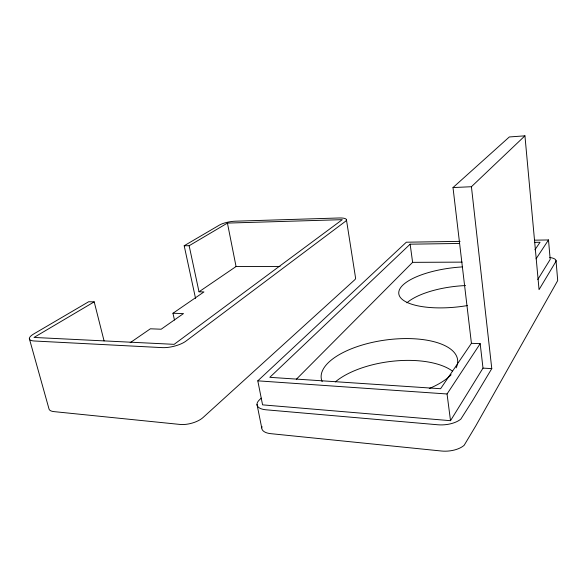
<?xml version="1.0" encoding="UTF-8"?>
<svg xmlns="http://www.w3.org/2000/svg" width="587" height="587" viewBox="0 0 587 587"><rect width="100%" height="100%" fill="white"/><g stroke="black" fill="none" stroke-linecap="round" stroke-linejoin="round"><path stroke-width="0.88" d="M549.777 257.48A14.227 4.549 -4.7 0 1 555.764 261.729L539.049 289.64L524.939 135.832L471.427 186.717L491.774 368.599L472.777 400.327L460.861 419.081A19.775 9.48 -5.5 0 1 437.902 424.775L265.999 409.792A17.757 7.822 -11.7 0 1 259.256 400.048L261.215 398.14M460.105 241.36L406.336 242.211L257.796 380.838L262.58 404.861L450.515 420.688L482.998 368.13L480.181 343.674L471.427 343.322L440.602 388.719L269.8 377.324L410.144 244.185L459.54 243.458M537.773 279.515L550.195 259.425L548.5 239.951L534.83 240.171M450.515 420.688L447.052 393.98L480.181 343.674M536.063 258.845L548.5 239.951M534.918 249.82L540.04 242.277L534.552 242.358M296.406 379.209L412.61 262.345L462.086 262.132M471.427 343.322L453.003 187.569L509.333 136.954L524.939 135.832M130.167 342.713L150.389 328.793L161.161 329.219L183.496 313.568L172.96 313.267L174.478 320.04M172.96 313.267L203.946 291.944L199.008 291.798L189.146 245.726L227.426 223.089L342.287 219.663L174.148 344.342L34.009 337.444L94.206 301.857L104.075 340.922M199.008 291.798L236.062 266.527L280.043 266.432M195.559 298.438L184.193 245.74L219.575 224.997A11.703 2.847 -11 0 1 235.248 221.196L339.235 217.975A12.459 3.251 -9.3 0 1 345.405 221.38L185.998 341.076A17.302 6.024 -13.4 0 1 162.21 347.621L34.332 341.003A16.348 4.901 -15.4 0 1 33.701 333.974L88.688 301.733L94.206 301.857M453.003 187.569L471.427 186.717M184.193 245.74L189.146 245.726M482.998 368.13L491.774 368.599M257.796 380.838L447.052 393.98M29.35 338.67L48.919 408.633A15.937 5.914 -16.9 0 0 53.967 411.619L180.018 424.438A16.825 7.235 -14.5 0 0 203.021 417.555L354.621 279.911A12.202 3.962 -9.1 0 0 355.531 277.724L346.403 219.538M257.003 404.392L261.736 427.908M227.426 223.089L236.062 266.527M410.144 244.185L412.61 262.345M556.014 260.511L557.65 279.838A14.132 4.791 -4.3 0 1 557.408 281.107L475.844 425.78L464.156 445.291A19.584 9.928 -5.2 0 1 441.439 451.014L270.732 433.661A17.603 8.211 -11.8 0 1 261.963 426.419M322.16 381.66A68.804 29.262 -7.8 0 1 390.722 339.403A68.804 29.262 -7.8 0 1 456.136 367.858M451.154 374.741A68.804 29.262 -7.8 0 1 429.251 388.528M335.316 381.91A68.224 30.722 -7.6 0 1 452.372 371.043M406.901 302.811A57.034 20.787 -6.1 0 1 465.572 285.553M467.355 305.57A57.438 19.731 -6.4 0 1 398.793 293.727A57.438 19.731 -6.4 0 1 462.49 266.909"/></g></svg>
